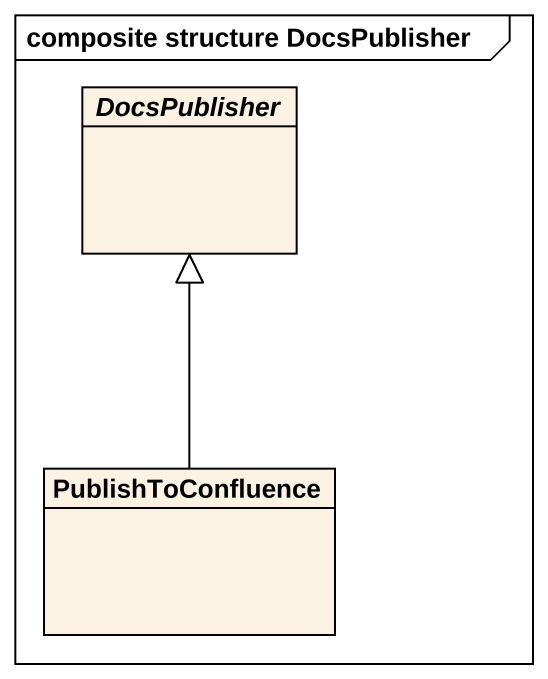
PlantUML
@startuml
mainframe composite structure DocsPublisher
hide circle
hide empty members
abstract class DocsPublisher
class PublishToConfluence
PublishToConfluence -up-|> DocsPublisher
@enduml
